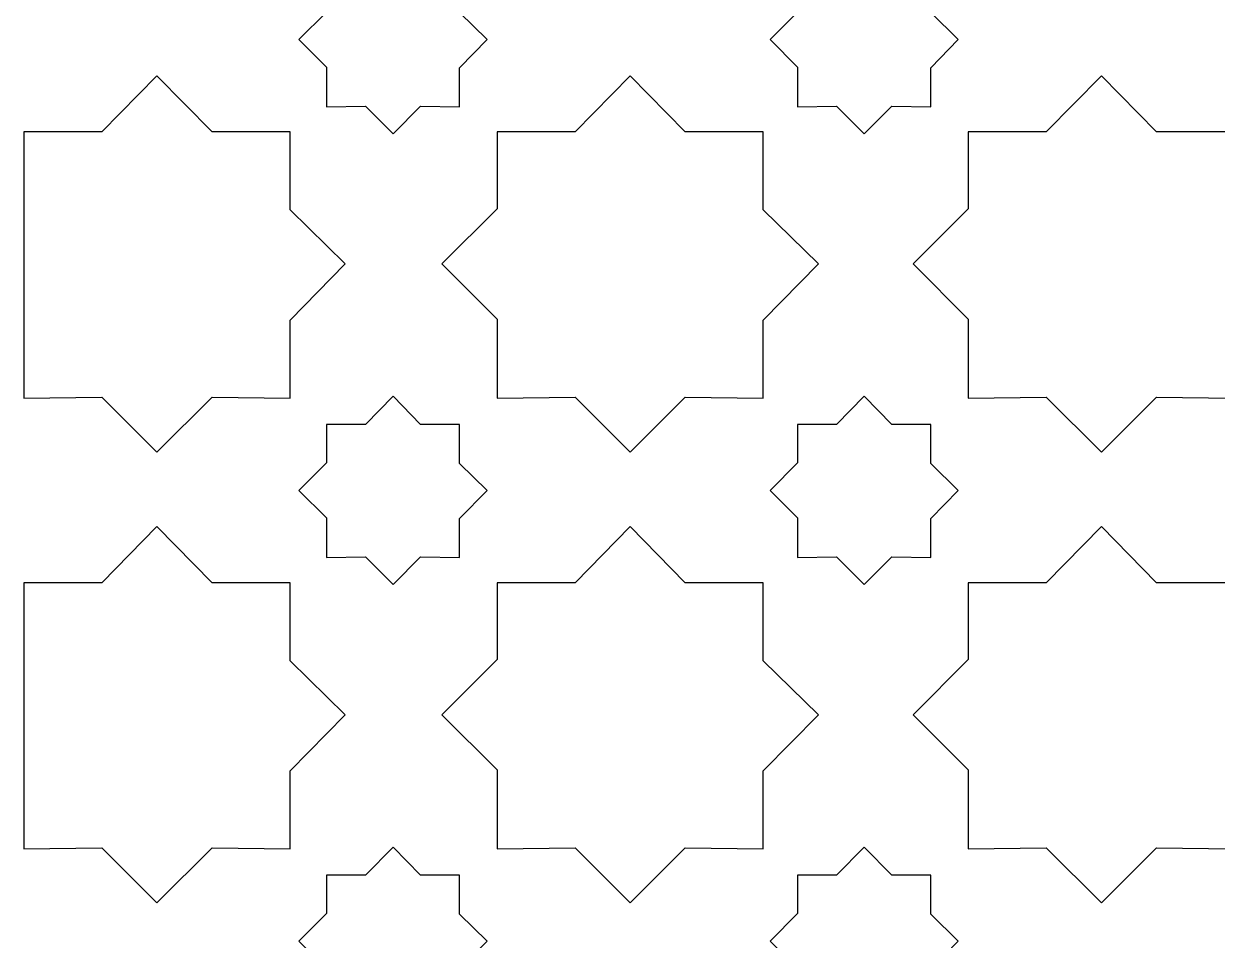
# Model space of a CAD drawing. Header units: centimetres. Extents: x -82 to 82, y -124 to 124.
# Drawn here: x -82.41 to -51.03, y -58.89 to -34.79 of the extents above; entities that cross this region are included whole.
import ezdxf

# ---------------------------------------------------------------- set-up
doc = ezdxf.new("R2010")
doc.units = ezdxf.units.CM
doc.header["$MEASUREMENT"] = 0
doc.layers.add('layer 1', color=7, linetype='Continuous')

msp = doc.modelspace()

# ---------------------------------------------------------------- linework, layer by layer
at = {"layer": 'layer 1', "color": 175}
for points, knots in [([(-74.45316, -34.47614), (-74.45316, -34.47614), (-74.45316, -33.46463), (-74.45316, -33.46463), (-74.45316, -33.46463), (-74.45316, -33.46463), (-73.42795, -33.46463), (-73.42795, -33.46463), (-73.42795, -33.46463), (-73.42795, -33.46463), (-72.70307, -32.72604), (-72.70307, -32.72604), (-72.70307, -32.72604), (-72.70307, -32.72604), (-71.97817, -33.46463), (-71.97817, -33.46463), (-71.97817, -33.46463), (-71.97817, -33.46463), (-70.95298, -33.46463), (-70.95298, -33.46463), (-70.95298, -33.46463), (-70.95298, -33.46463), (-70.95298, -34.48982), (-70.95298, -34.48982), (-70.95298, -34.48982), (-70.95298, -34.48982), (-70.22806, -35.20104), (-70.22806, -35.20104), (-70.22806, -35.20104), (-70.22806, -35.20104), (-70.95298, -35.93965), (-70.95298, -35.93965), (-70.95298, -35.93965), (-70.95298, -35.93965), (-70.95298, -36.96481), (-70.95298, -36.96481), (-70.95298, -36.96481), (-70.95298, -36.96481), (-71.97812, -36.95112), (-71.97812, -36.95112), (-71.97812, -36.95112), (-71.97812, -36.95112), (-72.70307, -37.67604), (-72.70307, -37.67604), (-72.70307, -37.67604), (-72.70307, -37.67604), (-73.42799, -36.95111), (-73.42799, -36.95111), (-73.42799, -36.95111), (-73.42799, -36.95111), (-74.45316, -36.96481), (-74.45316, -36.96481), (-74.45316, -36.96481), (-74.45316, -36.96481), (-74.45316, -35.92594), (-74.45316, -35.92594), (-74.45316, -35.92594), (-74.45316, -35.92594), (-75.17806, -35.20104), (-75.17806, -35.20104), (-75.17806, -35.20104), (-75.17806, -35.20104), (-74.45316, -34.47614), (-74.45316, -34.47614)], [0, 0, 0, 0, 0.05882353, 0.05882353, 0.05882353, 0.05882353, 0.11764706, 0.11764706, 0.11764706, 0.11764706, 0.17647059, 0.17647059, 0.17647059, 0.17647059, 0.23529412, 0.23529412, 0.23529412, 0.23529412, 0.29411765, 0.29411765, 0.29411765, 0.29411765, 0.35294118, 0.35294118, 0.35294118, 0.35294118, 0.41176471, 0.41176471, 0.41176471, 0.41176471, 0.47058824, 0.47058824, 0.47058824, 0.47058824, 0.52941176, 0.52941176, 0.52941176, 0.52941176, 0.58823529, 0.58823529, 0.58823529, 0.58823529, 0.64705882, 0.64705882, 0.64705882, 0.64705882, 0.70588235, 0.70588235, 0.70588235, 0.70588235, 0.76470588, 0.76470588, 0.76470588, 0.76470588, 0.82352941, 0.82352941, 0.82352941, 0.82352941, 0.88235294, 0.88235294, 0.88235294, 0.88235294, 1, 1, 1, 1]), ([(-62.06116, -34.47614), (-62.06116, -34.47614), (-62.06116, -33.46463), (-62.06116, -33.46463), (-62.06116, -33.46463), (-62.06116, -33.46463), (-61.03595, -33.46463), (-61.03595, -33.46463), (-61.03595, -33.46463), (-61.03595, -33.46463), (-60.31107, -32.72604), (-60.31107, -32.72604), (-60.31107, -32.72604), (-60.31107, -32.72604), (-59.58617, -33.46463), (-59.58617, -33.46463), (-59.58617, -33.46463), (-59.58617, -33.46463), (-58.56098, -33.46463), (-58.56098, -33.46463), (-58.56098, -33.46463), (-58.56098, -33.46463), (-58.56098, -34.48982), (-58.56098, -34.48982), (-58.56098, -34.48982), (-58.56098, -34.48982), (-57.83606, -35.20104), (-57.83606, -35.20104), (-57.83606, -35.20104), (-57.83606, -35.20104), (-58.56098, -35.93965), (-58.56098, -35.93965), (-58.56098, -35.93965), (-58.56098, -35.93965), (-58.56098, -36.96481), (-58.56098, -36.96481), (-58.56098, -36.96481), (-58.56098, -36.96481), (-59.58612, -36.95112), (-59.58612, -36.95112), (-59.58612, -36.95112), (-59.58612, -36.95112), (-60.31107, -37.67604), (-60.31107, -37.67604), (-60.31107, -37.67604), (-60.31107, -37.67604), (-61.03599, -36.95111), (-61.03599, -36.95111), (-61.03599, -36.95111), (-61.03599, -36.95111), (-62.06116, -36.96481), (-62.06116, -36.96481), (-62.06116, -36.96481), (-62.06116, -36.96481), (-62.06116, -35.92594), (-62.06116, -35.92594), (-62.06116, -35.92594), (-62.06116, -35.92594), (-62.78606, -35.20104), (-62.78606, -35.20104), (-62.78606, -35.20104), (-62.78606, -35.20104), (-62.06116, -34.47614), (-62.06116, -34.47614)], [0, 0, 0, 0, 0.05882353, 0.05882353, 0.05882353, 0.05882353, 0.11764706, 0.11764706, 0.11764706, 0.11764706, 0.17647059, 0.17647059, 0.17647059, 0.17647059, 0.23529412, 0.23529412, 0.23529412, 0.23529412, 0.29411765, 0.29411765, 0.29411765, 0.29411765, 0.35294118, 0.35294118, 0.35294118, 0.35294118, 0.41176471, 0.41176471, 0.41176471, 0.41176471, 0.47058824, 0.47058824, 0.47058824, 0.47058824, 0.52941176, 0.52941176, 0.52941176, 0.52941176, 0.58823529, 0.58823529, 0.58823529, 0.58823529, 0.64705882, 0.64705882, 0.64705882, 0.64705882, 0.70588235, 0.70588235, 0.70588235, 0.70588235, 0.76470588, 0.76470588, 0.76470588, 0.76470588, 0.82352941, 0.82352941, 0.82352941, 0.82352941, 0.88235294, 0.88235294, 0.88235294, 0.88235294, 1, 1, 1, 1]), ([(-82.41179, -37.62909), (-82.41179, -37.62909), (-80.36148, -37.62909), (-80.36148, -37.62909), (-80.36148, -37.62909), (-80.36148, -37.62909), (-78.91178, -36.15199), (-78.91178, -36.15199), (-78.91178, -36.15199), (-78.91178, -36.15199), (-77.46207, -37.62909), (-77.46207, -37.62909), (-77.46207, -37.62909), (-77.46207, -37.62909), (-75.41179, -37.62909), (-75.41179, -37.62909), (-75.41179, -37.62909), (-75.41179, -37.62909), (-75.41179, -39.67937), (-75.41179, -39.67937), (-75.41179, -39.67937), (-75.41179, -39.67937), (-73.96203, -41.10174), (-73.96203, -41.10174), (-73.96203, -41.10174), (-73.96203, -41.10174), (-75.41179, -42.57888), (-75.41179, -42.57888), (-75.41179, -42.57888), (-75.41179, -42.57888), (-75.41179, -44.62909), (-75.41179, -44.62909), (-75.41179, -44.62909), (-75.41179, -44.62909), (-77.46196, -44.60171), (-77.46196, -44.60171), (-77.46196, -44.60171), (-77.46196, -44.60171), (-78.91178, -46.05148), (-78.91178, -46.05148), (-78.91178, -46.05148), (-78.91178, -46.05148), (-80.36156, -44.6017), (-80.36156, -44.6017), (-80.36156, -44.6017), (-80.36156, -44.6017), (-82.41179, -44.62909), (-82.41179, -44.62909), (-82.41179, -44.62909), (-82.41179, -42.29576), (-82.41178, -39.96242), (-82.41179, -37.62909)], [0, 0, 0, 0, 0.07142857, 0.07142857, 0.07142857, 0.07142857, 0.14285714, 0.14285714, 0.14285714, 0.14285714, 0.21428571, 0.21428571, 0.21428571, 0.21428571, 0.28571429, 0.28571429, 0.28571429, 0.28571429, 0.35714286, 0.35714286, 0.35714286, 0.35714286, 0.42857143, 0.42857143, 0.42857143, 0.42857143, 0.5, 0.5, 0.5, 0.5, 0.57142857, 0.57142857, 0.57142857, 0.57142857, 0.64285714, 0.64285714, 0.64285714, 0.64285714, 0.71428571, 0.71428571, 0.71428571, 0.71428571, 0.78571429, 0.78571429, 0.78571429, 0.78571429, 0.85714286, 0.85714286, 0.85714286, 0.85714286, 1, 1, 1, 1]), ([(-69.96578, -39.65201), (-69.96578, -39.65201), (-69.96579, -37.62909), (-69.96579, -37.62909), (-69.96579, -37.62909), (-69.96579, -37.62909), (-67.91548, -37.62909), (-67.91548, -37.62909), (-67.91548, -37.62909), (-67.91548, -37.62909), (-66.46578, -36.15199), (-66.46578, -36.15199), (-66.46578, -36.15199), (-66.46578, -36.15199), (-65.01607, -37.62909), (-65.01607, -37.62909), (-65.01607, -37.62909), (-65.01607, -37.62909), (-62.96579, -37.62909), (-62.96579, -37.62909), (-62.96579, -37.62909), (-62.96579, -37.62909), (-62.96579, -39.67937), (-62.96579, -39.67937), (-62.96579, -39.67937), (-62.96579, -39.67937), (-61.51603, -41.10174), (-61.51603, -41.10174), (-61.51603, -41.10174), (-61.51603, -41.10174), (-62.96579, -42.57888), (-62.96579, -42.57888), (-62.96579, -42.57888), (-62.96579, -42.57888), (-62.96579, -44.62909), (-62.96579, -44.62909), (-62.96579, -44.62909), (-62.96579, -44.62909), (-65.01596, -44.60171), (-65.01596, -44.60171), (-65.01596, -44.60171), (-65.01596, -44.60171), (-66.46578, -46.05148), (-66.46578, -46.05148), (-66.46578, -46.05148), (-66.46578, -46.05148), (-67.91556, -44.6017), (-67.91556, -44.6017), (-67.91556, -44.6017), (-67.91556, -44.6017), (-69.96579, -44.62909), (-69.96579, -44.62909), (-69.96579, -44.62909), (-69.96579, -44.62909), (-69.96579, -42.55147), (-69.96579, -42.55147), (-69.96579, -42.55147), (-69.96579, -42.55147), (-71.41552, -41.10174), (-71.41552, -41.10174), (-71.41552, -41.10174), (-71.41552, -41.10174), (-69.96578, -39.65201), (-69.96578, -39.65201)], [0, 0, 0, 0, 0.05882353, 0.05882353, 0.05882353, 0.05882353, 0.11764706, 0.11764706, 0.11764706, 0.11764706, 0.17647059, 0.17647059, 0.17647059, 0.17647059, 0.23529412, 0.23529412, 0.23529412, 0.23529412, 0.29411765, 0.29411765, 0.29411765, 0.29411765, 0.35294118, 0.35294118, 0.35294118, 0.35294118, 0.41176471, 0.41176471, 0.41176471, 0.41176471, 0.47058824, 0.47058824, 0.47058824, 0.47058824, 0.52941176, 0.52941176, 0.52941176, 0.52941176, 0.58823529, 0.58823529, 0.58823529, 0.58823529, 0.64705882, 0.64705882, 0.64705882, 0.64705882, 0.70588235, 0.70588235, 0.70588235, 0.70588235, 0.76470588, 0.76470588, 0.76470588, 0.76470588, 0.82352941, 0.82352941, 0.82352941, 0.82352941, 0.88235294, 0.88235294, 0.88235294, 0.88235294, 1, 1, 1, 1]), ([(-57.57378, -39.65201), (-57.57378, -39.65201), (-57.57379, -37.62909), (-57.57379, -37.62909), (-57.57379, -37.62909), (-57.57379, -37.62909), (-55.52348, -37.62909), (-55.52348, -37.62909), (-55.52348, -37.62909), (-55.52348, -37.62909), (-54.07378, -36.15199), (-54.07378, -36.15199), (-54.07378, -36.15199), (-54.07378, -36.15199), (-52.62407, -37.62909), (-52.62407, -37.62909), (-52.62407, -37.62909), (-52.62407, -37.62909), (-50.57379, -37.62909), (-50.57379, -37.62909), (-50.57379, -37.62909), (-50.57379, -37.62909), (-50.57379, -39.67937), (-50.57379, -39.67937), (-50.57379, -39.67937), (-50.57379, -39.67937), (-49.12403, -41.10174), (-49.12403, -41.10174), (-49.12403, -41.10174), (-49.12403, -41.10174), (-50.57379, -42.57888), (-50.57379, -42.57888), (-50.57379, -42.57888), (-50.57379, -42.57888), (-50.57379, -44.62909), (-50.57379, -44.62909), (-50.57379, -44.62909), (-50.57379, -44.62909), (-52.62396, -44.60171), (-52.62396, -44.60171), (-52.62396, -44.60171), (-52.62396, -44.60171), (-54.07378, -46.05148), (-54.07378, -46.05148), (-54.07378, -46.05148), (-54.07378, -46.05148), (-55.52356, -44.6017), (-55.52356, -44.6017), (-55.52356, -44.6017), (-55.52356, -44.6017), (-57.57379, -44.62909), (-57.57379, -44.62909), (-57.57379, -44.62909), (-57.57379, -44.62909), (-57.57379, -42.55147), (-57.57379, -42.55147), (-57.57379, -42.55147), (-57.57379, -42.55147), (-59.02352, -41.10174), (-59.02352, -41.10174), (-59.02352, -41.10174), (-59.02352, -41.10174), (-57.57378, -39.65201), (-57.57378, -39.65201)], [0, 0, 0, 0, 0.05882353, 0.05882353, 0.05882353, 0.05882353, 0.11764706, 0.11764706, 0.11764706, 0.11764706, 0.17647059, 0.17647059, 0.17647059, 0.17647059, 0.23529412, 0.23529412, 0.23529412, 0.23529412, 0.29411765, 0.29411765, 0.29411765, 0.29411765, 0.35294118, 0.35294118, 0.35294118, 0.35294118, 0.41176471, 0.41176471, 0.41176471, 0.41176471, 0.47058824, 0.47058824, 0.47058824, 0.47058824, 0.52941176, 0.52941176, 0.52941176, 0.52941176, 0.58823529, 0.58823529, 0.58823529, 0.58823529, 0.64705882, 0.64705882, 0.64705882, 0.64705882, 0.70588235, 0.70588235, 0.70588235, 0.70588235, 0.76470588, 0.76470588, 0.76470588, 0.76470588, 0.82352941, 0.82352941, 0.82352941, 0.82352941, 0.88235294, 0.88235294, 0.88235294, 0.88235294, 1, 1, 1, 1]), ([(-74.45316, -46.33184), (-74.45316, -46.33184), (-74.45316, -45.32033), (-74.45316, -45.32033), (-74.45316, -45.32033), (-74.45316, -45.32033), (-73.42795, -45.32033), (-73.42795, -45.32033), (-73.42795, -45.32033), (-73.42795, -45.32033), (-72.70307, -44.58174), (-72.70307, -44.58174), (-72.70307, -44.58174), (-72.70307, -44.58174), (-71.97817, -45.32033), (-71.97817, -45.32033), (-71.97817, -45.32033), (-71.97817, -45.32033), (-70.95298, -45.32033), (-70.95298, -45.32033), (-70.95298, -45.32033), (-70.95298, -45.32033), (-70.95298, -46.34552), (-70.95298, -46.34552), (-70.95298, -46.34552), (-70.95298, -46.34552), (-70.22806, -47.05674), (-70.22806, -47.05674), (-70.22806, -47.05674), (-70.22806, -47.05674), (-70.95298, -47.79535), (-70.95298, -47.79535), (-70.95298, -47.79535), (-70.95298, -47.79535), (-70.95298, -48.82051), (-70.95298, -48.82051), (-70.95298, -48.82051), (-70.95298, -48.82051), (-71.97812, -48.80682), (-71.97812, -48.80682), (-71.97812, -48.80682), (-71.97812, -48.80682), (-72.70307, -49.53174), (-72.70307, -49.53174), (-72.70307, -49.53174), (-72.70307, -49.53174), (-73.42799, -48.80681), (-73.42799, -48.80681), (-73.42799, -48.80681), (-73.42799, -48.80681), (-74.45316, -48.82051), (-74.45316, -48.82051), (-74.45316, -48.82051), (-74.45316, -48.82051), (-74.45316, -47.78164), (-74.45316, -47.78164), (-74.45316, -47.78164), (-74.45316, -47.78164), (-75.17806, -47.05674), (-75.17806, -47.05674), (-75.17806, -47.05674), (-75.17806, -47.05674), (-74.45316, -46.33184), (-74.45316, -46.33184)], [0, 0, 0, 0, 0.05882353, 0.05882353, 0.05882353, 0.05882353, 0.11764706, 0.11764706, 0.11764706, 0.11764706, 0.17647059, 0.17647059, 0.17647059, 0.17647059, 0.23529412, 0.23529412, 0.23529412, 0.23529412, 0.29411765, 0.29411765, 0.29411765, 0.29411765, 0.35294118, 0.35294118, 0.35294118, 0.35294118, 0.41176471, 0.41176471, 0.41176471, 0.41176471, 0.47058824, 0.47058824, 0.47058824, 0.47058824, 0.52941176, 0.52941176, 0.52941176, 0.52941176, 0.58823529, 0.58823529, 0.58823529, 0.58823529, 0.64705882, 0.64705882, 0.64705882, 0.64705882, 0.70588235, 0.70588235, 0.70588235, 0.70588235, 0.76470588, 0.76470588, 0.76470588, 0.76470588, 0.82352941, 0.82352941, 0.82352941, 0.82352941, 0.88235294, 0.88235294, 0.88235294, 0.88235294, 1, 1, 1, 1]), ([(-62.06116, -46.33184), (-62.06116, -46.33184), (-62.06116, -45.32033), (-62.06116, -45.32033), (-62.06116, -45.32033), (-62.06116, -45.32033), (-61.03595, -45.32033), (-61.03595, -45.32033), (-61.03595, -45.32033), (-61.03595, -45.32033), (-60.31107, -44.58174), (-60.31107, -44.58174), (-60.31107, -44.58174), (-60.31107, -44.58174), (-59.58617, -45.32033), (-59.58617, -45.32033), (-59.58617, -45.32033), (-59.58617, -45.32033), (-58.56098, -45.32033), (-58.56098, -45.32033), (-58.56098, -45.32033), (-58.56098, -45.32033), (-58.56098, -46.34552), (-58.56098, -46.34552), (-58.56098, -46.34552), (-58.56098, -46.34552), (-57.83606, -47.05674), (-57.83606, -47.05674), (-57.83606, -47.05674), (-57.83606, -47.05674), (-58.56098, -47.79535), (-58.56098, -47.79535), (-58.56098, -47.79535), (-58.56098, -47.79535), (-58.56098, -48.82051), (-58.56098, -48.82051), (-58.56098, -48.82051), (-58.56098, -48.82051), (-59.58612, -48.80682), (-59.58612, -48.80682), (-59.58612, -48.80682), (-59.58612, -48.80682), (-60.31107, -49.53174), (-60.31107, -49.53174), (-60.31107, -49.53174), (-60.31107, -49.53174), (-61.03599, -48.80681), (-61.03599, -48.80681), (-61.03599, -48.80681), (-61.03599, -48.80681), (-62.06116, -48.82051), (-62.06116, -48.82051), (-62.06116, -48.82051), (-62.06116, -48.82051), (-62.06116, -47.78164), (-62.06116, -47.78164), (-62.06116, -47.78164), (-62.06116, -47.78164), (-62.78606, -47.05674), (-62.78606, -47.05674), (-62.78606, -47.05674), (-62.78606, -47.05674), (-62.06116, -46.33184), (-62.06116, -46.33184)], [0, 0, 0, 0, 0.05882353, 0.05882353, 0.05882353, 0.05882353, 0.11764706, 0.11764706, 0.11764706, 0.11764706, 0.17647059, 0.17647059, 0.17647059, 0.17647059, 0.23529412, 0.23529412, 0.23529412, 0.23529412, 0.29411765, 0.29411765, 0.29411765, 0.29411765, 0.35294118, 0.35294118, 0.35294118, 0.35294118, 0.41176471, 0.41176471, 0.41176471, 0.41176471, 0.47058824, 0.47058824, 0.47058824, 0.47058824, 0.52941176, 0.52941176, 0.52941176, 0.52941176, 0.58823529, 0.58823529, 0.58823529, 0.58823529, 0.64705882, 0.64705882, 0.64705882, 0.64705882, 0.70588235, 0.70588235, 0.70588235, 0.70588235, 0.76470588, 0.76470588, 0.76470588, 0.76470588, 0.82352941, 0.82352941, 0.82352941, 0.82352941, 0.88235294, 0.88235294, 0.88235294, 0.88235294, 1, 1, 1, 1]), ([(-82.41179, -49.48479), (-82.41179, -49.48479), (-80.36148, -49.48479), (-80.36148, -49.48479), (-80.36148, -49.48479), (-80.36148, -49.48479), (-78.91178, -48.00769), (-78.91178, -48.00769), (-78.91178, -48.00769), (-78.91178, -48.00769), (-77.46207, -49.48479), (-77.46207, -49.48479), (-77.46207, -49.48479), (-77.46207, -49.48479), (-75.41179, -49.48479), (-75.41179, -49.48479), (-75.41179, -49.48479), (-75.41179, -49.48479), (-75.41179, -51.53507), (-75.41179, -51.53507), (-75.41179, -51.53507), (-75.41179, -51.53507), (-73.96203, -52.95744), (-73.96203, -52.95744), (-73.96203, -52.95744), (-73.96203, -52.95744), (-75.41179, -54.43458), (-75.41179, -54.43458), (-75.41179, -54.43458), (-75.41179, -54.43458), (-75.41179, -56.48479), (-75.41179, -56.48479), (-75.41179, -56.48479), (-75.41179, -56.48479), (-77.46196, -56.45741), (-77.46196, -56.45741), (-77.46196, -56.45741), (-77.46196, -56.45741), (-78.91178, -57.90718), (-78.91178, -57.90718), (-78.91178, -57.90718), (-78.91178, -57.90718), (-80.36156, -56.4574), (-80.36156, -56.4574), (-80.36156, -56.4574), (-80.36156, -56.4574), (-82.41179, -56.48479), (-82.41179, -56.48479), (-82.41179, -56.48479), (-82.41179, -54.15146), (-82.41178, -51.81812), (-82.41179, -49.48479)], [0, 0, 0, 0, 0.07142857, 0.07142857, 0.07142857, 0.07142857, 0.14285714, 0.14285714, 0.14285714, 0.14285714, 0.21428571, 0.21428571, 0.21428571, 0.21428571, 0.28571429, 0.28571429, 0.28571429, 0.28571429, 0.35714286, 0.35714286, 0.35714286, 0.35714286, 0.42857143, 0.42857143, 0.42857143, 0.42857143, 0.5, 0.5, 0.5, 0.5, 0.57142857, 0.57142857, 0.57142857, 0.57142857, 0.64285714, 0.64285714, 0.64285714, 0.64285714, 0.71428571, 0.71428571, 0.71428571, 0.71428571, 0.78571429, 0.78571429, 0.78571429, 0.78571429, 0.85714286, 0.85714286, 0.85714286, 0.85714286, 1, 1, 1, 1]), ([(-69.96578, -51.50771), (-69.96578, -51.50771), (-69.96579, -49.48479), (-69.96579, -49.48479), (-69.96579, -49.48479), (-69.96579, -49.48479), (-67.91548, -49.48479), (-67.91548, -49.48479), (-67.91548, -49.48479), (-67.91548, -49.48479), (-66.46578, -48.00769), (-66.46578, -48.00769), (-66.46578, -48.00769), (-66.46578, -48.00769), (-65.01607, -49.48479), (-65.01607, -49.48479), (-65.01607, -49.48479), (-65.01607, -49.48479), (-62.96579, -49.48479), (-62.96579, -49.48479), (-62.96579, -49.48479), (-62.96579, -49.48479), (-62.96579, -51.53507), (-62.96579, -51.53507), (-62.96579, -51.53507), (-62.96579, -51.53507), (-61.51603, -52.95744), (-61.51603, -52.95744), (-61.51603, -52.95744), (-61.51603, -52.95744), (-62.96579, -54.43458), (-62.96579, -54.43458), (-62.96579, -54.43458), (-62.96579, -54.43458), (-62.96579, -56.48479), (-62.96579, -56.48479), (-62.96579, -56.48479), (-62.96579, -56.48479), (-65.01596, -56.45741), (-65.01596, -56.45741), (-65.01596, -56.45741), (-65.01596, -56.45741), (-66.46578, -57.90718), (-66.46578, -57.90718), (-66.46578, -57.90718), (-66.46578, -57.90718), (-67.91556, -56.4574), (-67.91556, -56.4574), (-67.91556, -56.4574), (-67.91556, -56.4574), (-69.96579, -56.48479), (-69.96579, -56.48479), (-69.96579, -56.48479), (-69.96579, -56.48479), (-69.96579, -54.40717), (-69.96579, -54.40717), (-69.96579, -54.40717), (-69.96579, -54.40717), (-71.41552, -52.95744), (-71.41552, -52.95744), (-71.41552, -52.95744), (-71.41552, -52.95744), (-69.96578, -51.50771), (-69.96578, -51.50771)], [0, 0, 0, 0, 0.05882353, 0.05882353, 0.05882353, 0.05882353, 0.11764706, 0.11764706, 0.11764706, 0.11764706, 0.17647059, 0.17647059, 0.17647059, 0.17647059, 0.23529412, 0.23529412, 0.23529412, 0.23529412, 0.29411765, 0.29411765, 0.29411765, 0.29411765, 0.35294118, 0.35294118, 0.35294118, 0.35294118, 0.41176471, 0.41176471, 0.41176471, 0.41176471, 0.47058824, 0.47058824, 0.47058824, 0.47058824, 0.52941176, 0.52941176, 0.52941176, 0.52941176, 0.58823529, 0.58823529, 0.58823529, 0.58823529, 0.64705882, 0.64705882, 0.64705882, 0.64705882, 0.70588235, 0.70588235, 0.70588235, 0.70588235, 0.76470588, 0.76470588, 0.76470588, 0.76470588, 0.82352941, 0.82352941, 0.82352941, 0.82352941, 0.88235294, 0.88235294, 0.88235294, 0.88235294, 1, 1, 1, 1]), ([(-57.57378, -51.50771), (-57.57378, -51.50771), (-57.57379, -49.48479), (-57.57379, -49.48479), (-57.57379, -49.48479), (-57.57379, -49.48479), (-55.52348, -49.48479), (-55.52348, -49.48479), (-55.52348, -49.48479), (-55.52348, -49.48479), (-54.07378, -48.00769), (-54.07378, -48.00769), (-54.07378, -48.00769), (-54.07378, -48.00769), (-52.62407, -49.48479), (-52.62407, -49.48479), (-52.62407, -49.48479), (-52.62407, -49.48479), (-50.57379, -49.48479), (-50.57379, -49.48479), (-50.57379, -49.48479), (-50.57379, -49.48479), (-50.57379, -51.53507), (-50.57379, -51.53507), (-50.57379, -51.53507), (-50.57379, -51.53507), (-49.12403, -52.95744), (-49.12403, -52.95744), (-49.12403, -52.95744), (-49.12403, -52.95744), (-50.57379, -54.43458), (-50.57379, -54.43458), (-50.57379, -54.43458), (-50.57379, -54.43458), (-50.57379, -56.48479), (-50.57379, -56.48479), (-50.57379, -56.48479), (-50.57379, -56.48479), (-52.62396, -56.45741), (-52.62396, -56.45741), (-52.62396, -56.45741), (-52.62396, -56.45741), (-54.07378, -57.90718), (-54.07378, -57.90718), (-54.07378, -57.90718), (-54.07378, -57.90718), (-55.52356, -56.4574), (-55.52356, -56.4574), (-55.52356, -56.4574), (-55.52356, -56.4574), (-57.57379, -56.48479), (-57.57379, -56.48479), (-57.57379, -56.48479), (-57.57379, -56.48479), (-57.57379, -54.40717), (-57.57379, -54.40717), (-57.57379, -54.40717), (-57.57379, -54.40717), (-59.02352, -52.95744), (-59.02352, -52.95744), (-59.02352, -52.95744), (-59.02352, -52.95744), (-57.57378, -51.50771), (-57.57378, -51.50771)], [0, 0, 0, 0, 0.05882353, 0.05882353, 0.05882353, 0.05882353, 0.11764706, 0.11764706, 0.11764706, 0.11764706, 0.17647059, 0.17647059, 0.17647059, 0.17647059, 0.23529412, 0.23529412, 0.23529412, 0.23529412, 0.29411765, 0.29411765, 0.29411765, 0.29411765, 0.35294118, 0.35294118, 0.35294118, 0.35294118, 0.41176471, 0.41176471, 0.41176471, 0.41176471, 0.47058824, 0.47058824, 0.47058824, 0.47058824, 0.52941176, 0.52941176, 0.52941176, 0.52941176, 0.58823529, 0.58823529, 0.58823529, 0.58823529, 0.64705882, 0.64705882, 0.64705882, 0.64705882, 0.70588235, 0.70588235, 0.70588235, 0.70588235, 0.76470588, 0.76470588, 0.76470588, 0.76470588, 0.82352941, 0.82352941, 0.82352941, 0.82352941, 0.88235294, 0.88235294, 0.88235294, 0.88235294, 1, 1, 1, 1]), ([(-74.45316, -58.18754), (-74.45316, -58.18754), (-74.45316, -57.17603), (-74.45316, -57.17603), (-74.45316, -57.17603), (-74.45316, -57.17603), (-73.42795, -57.17603), (-73.42795, -57.17603), (-73.42795, -57.17603), (-73.42795, -57.17603), (-72.70307, -56.43744), (-72.70307, -56.43744), (-72.70307, -56.43744), (-72.70307, -56.43744), (-71.97817, -57.17603), (-71.97817, -57.17603), (-71.97817, -57.17603), (-71.97817, -57.17603), (-70.95298, -57.17603), (-70.95298, -57.17603), (-70.95298, -57.17603), (-70.95298, -57.17603), (-70.95298, -58.20122), (-70.95298, -58.20122), (-70.95298, -58.20122), (-70.95298, -58.20122), (-70.22806, -58.91244), (-70.22806, -58.91244), (-70.22806, -58.91244), (-70.22806, -58.91244), (-70.95298, -59.65105), (-70.95298, -59.65105), (-70.95298, -59.65105), (-70.95298, -59.65105), (-70.95298, -60.67621), (-70.95298, -60.67621), (-70.95298, -60.67621), (-70.95298, -60.67621), (-71.97812, -60.66252), (-71.97812, -60.66252), (-71.97812, -60.66252), (-71.97812, -60.66252), (-72.70307, -61.38744), (-72.70307, -61.38744), (-72.70307, -61.38744), (-72.70307, -61.38744), (-73.42799, -60.66251), (-73.42799, -60.66251), (-73.42799, -60.66251), (-73.42799, -60.66251), (-74.45316, -60.67621), (-74.45316, -60.67621), (-74.45316, -60.67621), (-74.45316, -60.67621), (-74.45316, -59.63734), (-74.45316, -59.63734), (-74.45316, -59.63734), (-74.45316, -59.63734), (-75.17806, -58.91244), (-75.17806, -58.91244), (-75.17806, -58.91244), (-75.17806, -58.91244), (-74.45316, -58.18754), (-74.45316, -58.18754)], [0, 0, 0, 0, 0.05882353, 0.05882353, 0.05882353, 0.05882353, 0.11764706, 0.11764706, 0.11764706, 0.11764706, 0.17647059, 0.17647059, 0.17647059, 0.17647059, 0.23529412, 0.23529412, 0.23529412, 0.23529412, 0.29411765, 0.29411765, 0.29411765, 0.29411765, 0.35294118, 0.35294118, 0.35294118, 0.35294118, 0.41176471, 0.41176471, 0.41176471, 0.41176471, 0.47058824, 0.47058824, 0.47058824, 0.47058824, 0.52941176, 0.52941176, 0.52941176, 0.52941176, 0.58823529, 0.58823529, 0.58823529, 0.58823529, 0.64705882, 0.64705882, 0.64705882, 0.64705882, 0.70588235, 0.70588235, 0.70588235, 0.70588235, 0.76470588, 0.76470588, 0.76470588, 0.76470588, 0.82352941, 0.82352941, 0.82352941, 0.82352941, 0.88235294, 0.88235294, 0.88235294, 0.88235294, 1, 1, 1, 1]), ([(-62.06116, -58.18754), (-62.06116, -58.18754), (-62.06116, -57.17603), (-62.06116, -57.17603), (-62.06116, -57.17603), (-62.06116, -57.17603), (-61.03595, -57.17603), (-61.03595, -57.17603), (-61.03595, -57.17603), (-61.03595, -57.17603), (-60.31107, -56.43744), (-60.31107, -56.43744), (-60.31107, -56.43744), (-60.31107, -56.43744), (-59.58617, -57.17603), (-59.58617, -57.17603), (-59.58617, -57.17603), (-59.58617, -57.17603), (-58.56098, -57.17603), (-58.56098, -57.17603), (-58.56098, -57.17603), (-58.56098, -57.17603), (-58.56098, -58.20122), (-58.56098, -58.20122), (-58.56098, -58.20122), (-58.56098, -58.20122), (-57.83606, -58.91244), (-57.83606, -58.91244), (-57.83606, -58.91244), (-57.83606, -58.91244), (-58.56098, -59.65105), (-58.56098, -59.65105), (-58.56098, -59.65105), (-58.56098, -59.65105), (-58.56098, -60.67621), (-58.56098, -60.67621), (-58.56098, -60.67621), (-58.56098, -60.67621), (-59.58612, -60.66252), (-59.58612, -60.66252), (-59.58612, -60.66252), (-59.58612, -60.66252), (-60.31107, -61.38744), (-60.31107, -61.38744), (-60.31107, -61.38744), (-60.31107, -61.38744), (-61.03599, -60.66251), (-61.03599, -60.66251), (-61.03599, -60.66251), (-61.03599, -60.66251), (-62.06116, -60.67621), (-62.06116, -60.67621), (-62.06116, -60.67621), (-62.06116, -60.67621), (-62.06116, -59.63734), (-62.06116, -59.63734), (-62.06116, -59.63734), (-62.06116, -59.63734), (-62.78606, -58.91244), (-62.78606, -58.91244), (-62.78606, -58.91244), (-62.78606, -58.91244), (-62.06116, -58.18754), (-62.06116, -58.18754)], [0, 0, 0, 0, 0.05882353, 0.05882353, 0.05882353, 0.05882353, 0.11764706, 0.11764706, 0.11764706, 0.11764706, 0.17647059, 0.17647059, 0.17647059, 0.17647059, 0.23529412, 0.23529412, 0.23529412, 0.23529412, 0.29411765, 0.29411765, 0.29411765, 0.29411765, 0.35294118, 0.35294118, 0.35294118, 0.35294118, 0.41176471, 0.41176471, 0.41176471, 0.41176471, 0.47058824, 0.47058824, 0.47058824, 0.47058824, 0.52941176, 0.52941176, 0.52941176, 0.52941176, 0.58823529, 0.58823529, 0.58823529, 0.58823529, 0.64705882, 0.64705882, 0.64705882, 0.64705882, 0.70588235, 0.70588235, 0.70588235, 0.70588235, 0.76470588, 0.76470588, 0.76470588, 0.76470588, 0.82352941, 0.82352941, 0.82352941, 0.82352941, 0.88235294, 0.88235294, 0.88235294, 0.88235294, 1, 1, 1, 1])]:
    msp.add_open_spline(points, degree=3, knots=knots, dxfattribs=at)

doc.saveas('drawing.dxf')
